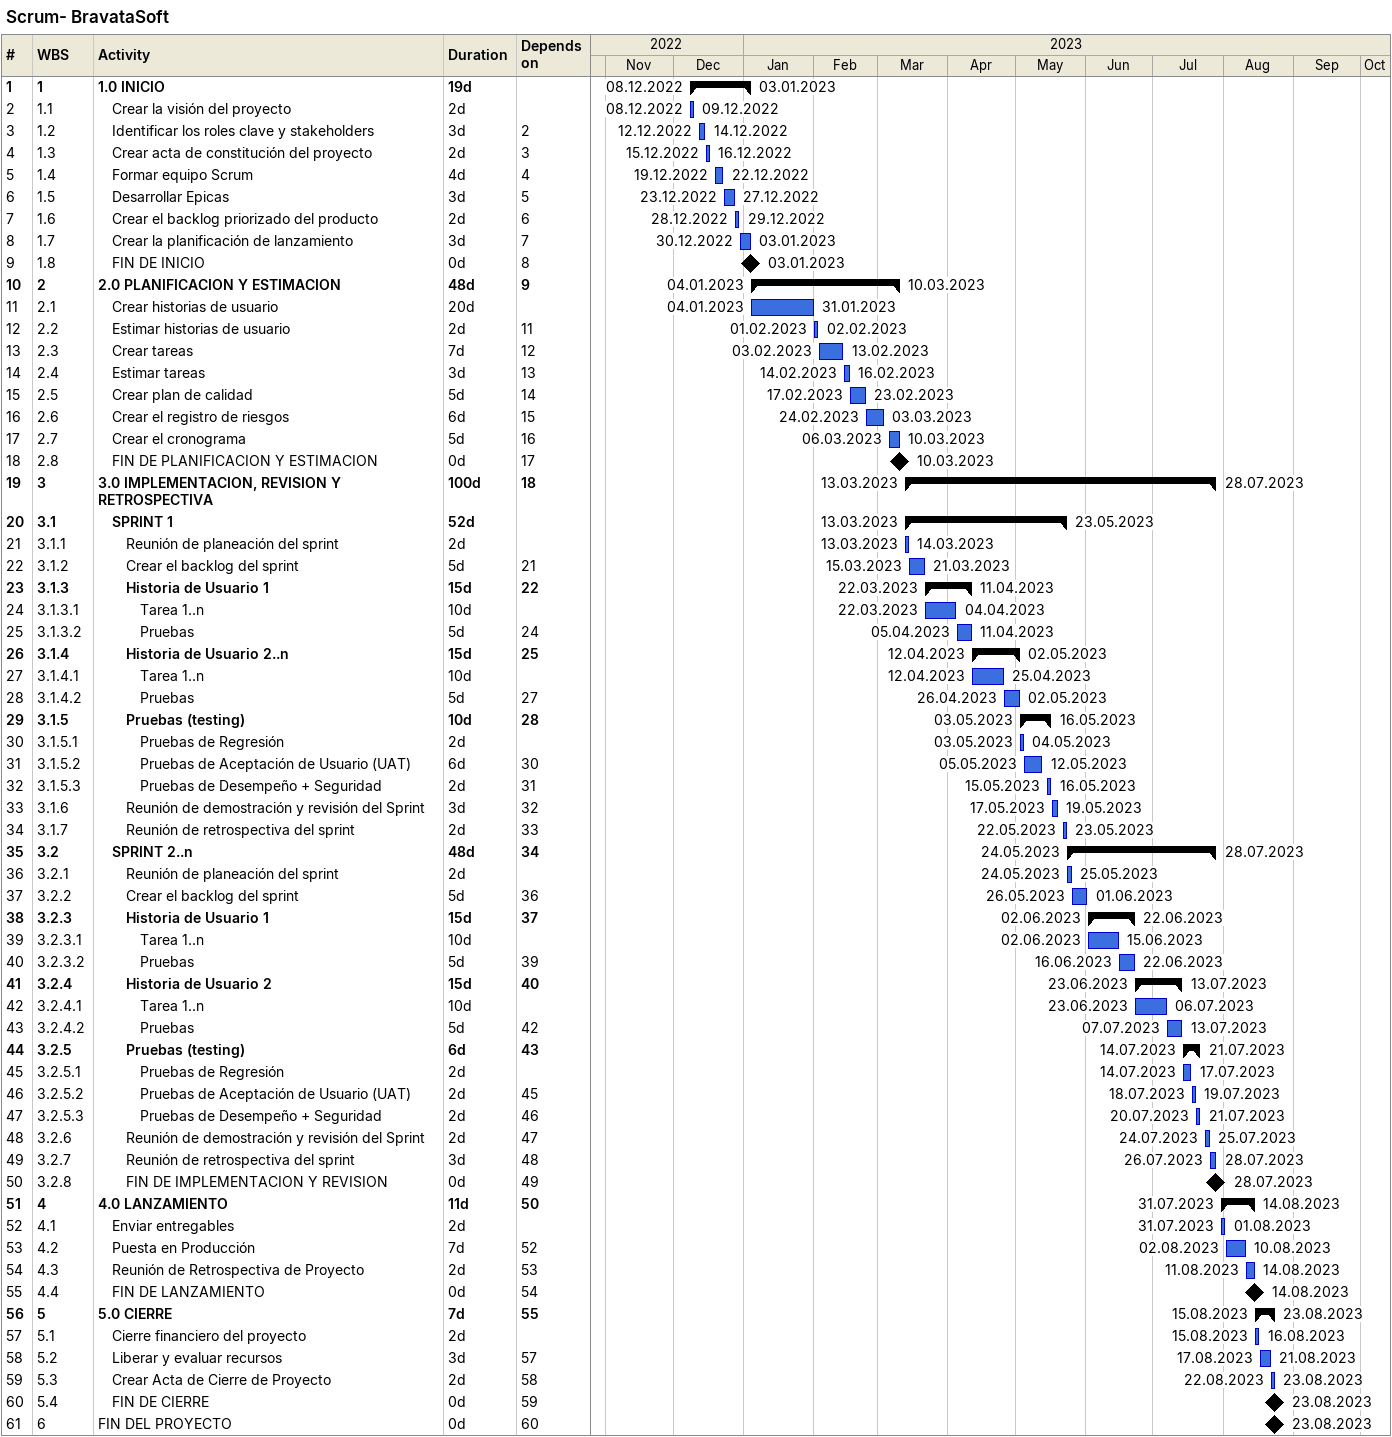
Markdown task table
Scrum- BravataSoft

| ID | WBS | Task | Duration | Start | Finish | Predecessors |
|---|---|---|---|---|---|---|
| 1 | 1 | **1.0 INICIO** | 19d | 2022-12-08 | 2023-01-03 |  |
| 2 | 1.1 | Crear la visión del proyecto | 2d | 2022-12-08 | 2022-12-09 |  |
| 3 | 1.2 | Identificar los roles clave y stakeholders | 3d | 2022-12-12 | 2022-12-14 | 2 |
| 4 | 1.3 | Crear acta de constitución del proyecto | 2d | 2022-12-15 | 2022-12-16 | 3 |
| 5 | 1.4 | Formar equipo Scrum | 4d | 2022-12-19 | 2022-12-22 | 4 |
| 6 | 1.5 | Desarrollar Epicas | 3d | 2022-12-23 | 2022-12-27 | 5 |
| 7 | 1.6 | Crear el backlog priorizado del producto | 2d | 2022-12-28 | 2022-12-29 | 6 |
| 8 | 1.7 | Crear la planificación de lanzamiento | 3d | 2022-12-30 | 2023-01-03 | 7 |
| 9 | 1.8 | FIN DE INICIO | 0d | 2023-01-03 | 2023-01-03 | 8 |
| 10 | 2 | **2.0 PLANIFICACION Y ESTIMACION** | 48d | 2023-01-04 | 2023-03-10 | 9 |
| 11 | 2.1 | Crear historias de usuario | 20d | 2023-01-04 | 2023-01-31 |  |
| 12 | 2.2 | Estimar historias de usuario | 2d | 2023-02-01 | 2023-02-02 | 11 |
| 13 | 2.3 | Crear tareas | 7d | 2023-02-03 | 2023-02-13 | 12 |
| 14 | 2.4 | Estimar tareas | 3d | 2023-02-14 | 2023-02-16 | 13 |
| 15 | 2.5 | Crear plan de calidad | 5d | 2023-02-17 | 2023-02-23 | 14 |
| 16 | 2.6 | Crear el registro de riesgos | 6d | 2023-02-24 | 2023-03-03 | 15 |
| 17 | 2.7 | Crear el cronograma | 5d | 2023-03-06 | 2023-03-10 | 16 |
| 18 | 2.8 | FIN DE PLANIFICACION Y ESTIMACION | 0d | 2023-03-10 | 2023-03-10 | 17 |
| 19 | 3 | **3.0 IMPLEMENTACION, REVISION Y RETROSPECTIVA** | 100d | 2023-03-13 | 2023-07-28 | 18 |
| 20 | 3.1 | **SPRINT 1** | 52d | 2023-03-13 | 2023-05-23 |  |
| 21 | 3.1.1 | Reunión de planeación del sprint | 2d | 2023-03-13 | 2023-03-14 |  |
| 22 | 3.1.2 | Crear el backlog del sprint | 5d | 2023-03-15 | 2023-03-21 | 21 |
| 23 | 3.1.3 | **Historia de Usuario 1** | 15d | 2023-03-22 | 2023-04-11 | 22 |
| 24 | 3.1.3.1 | Tarea 1..n | 10d | 2023-03-22 | 2023-04-04 |  |
| 25 | 3.1.3.2 | Pruebas | 5d | 2023-04-05 | 2023-04-11 | 24 |
| 26 | 3.1.4 | **Historia de Usuario 2..n** | 15d | 2023-04-12 | 2023-05-02 | 25 |
| 27 | 3.1.4.1 | Tarea 1..n | 10d | 2023-04-12 | 2023-04-25 |  |
| 28 | 3.1.4.2 | Pruebas | 5d | 2023-04-26 | 2023-05-02 | 27 |
| 29 | 3.1.5 | **Pruebas (testing)** | 10d | 2023-05-03 | 2023-05-16 | 28 |
| 30 | 3.1.5.1 | Pruebas de Regresión | 2d | 2023-05-03 | 2023-05-04 |  |
| 31 | 3.1.5.2 | Pruebas de Aceptación de Usuario (UAT) | 6d | 2023-05-05 | 2023-05-12 | 30 |
| 32 | 3.1.5.3 | Pruebas de Desempeño + Seguridad | 2d | 2023-05-15 | 2023-05-16 | 31 |
| 33 | 3.1.6 | Reunión de demostración y revisión del Sprint | 3d | 2023-05-17 | 2023-05-19 | 32 |
| 34 | 3.1.7 | Reunión de retrospectiva del sprint | 2d | 2023-05-22 | 2023-05-23 | 33 |
| 35 | 3.2 | **SPRINT 2..n** | 48d | 2023-05-24 | 2023-07-28 | 34 |
| 36 | 3.2.1 | Reunión de planeación del sprint | 2d | 2023-05-24 | 2023-05-25 |  |
| 37 | 3.2.2 | Crear el backlog del sprint | 5d | 2023-05-26 | 2023-06-01 | 36 |
| 38 | 3.2.3 | **Historia de Usuario 1** | 15d | 2023-06-02 | 2023-06-22 | 37 |
| 39 | 3.2.3.1 | Tarea 1..n | 10d | 2023-06-02 | 2023-06-15 |  |
| 40 | 3.2.3.2 | Pruebas | 5d | 2023-06-16 | 2023-06-22 | 39 |
| 41 | 3.2.4 | **Historia de Usuario 2** | 15d | 2023-06-23 | 2023-07-13 | 40 |
| 42 | 3.2.4.1 | Tarea 1..n | 10d | 2023-06-23 | 2023-07-06 |  |
| 43 | 3.2.4.2 | Pruebas | 5d | 2023-07-07 | 2023-07-13 | 42 |
| 44 | 3.2.5 | **Pruebas (testing)** | 6d | 2023-07-14 | 2023-07-21 | 43 |
| 45 | 3.2.5.1 | Pruebas de Regresión | 2d | 2023-07-14 | 2023-07-17 |  |
| 46 | 3.2.5.2 | Pruebas de Aceptación de Usuario (UAT) | 2d | 2023-07-18 | 2023-07-19 | 45 |
| 47 | 3.2.5.3 | Pruebas de Desempeño + Seguridad | 2d | 2023-07-20 | 2023-07-21 | 46 |
| 48 | 3.2.6 | Reunión de demostración y revisión del Sprint | 2d | 2023-07-24 | 2023-07-25 | 47 |
| 49 | 3.2.7 | Reunión de retrospectiva del sprint | 3d | 2023-07-26 | 2023-07-28 | 48 |
| 50 | 3.2.8 | FIN DE IMPLEMENTACION Y REVISION | 0d | 2023-07-28 | 2023-07-28 | 49 |
| 51 | 4 | **4.0 LANZAMIENTO** | 11d | 2023-07-31 | 2023-08-14 | 50 |
| 52 | 4.1 | Enviar entregables | 2d | 2023-07-31 | 2023-08-01 |  |
| 53 | 4.2 | Puesta en Producción | 7d | 2023-08-02 | 2023-08-10 | 52 |
| 54 | 4.3 | Reunión de Retrospectiva de Proyecto | 2d | 2023-08-11 | 2023-08-14 | 53 |
| 55 | 4.4 | FIN DE LANZAMIENTO | 0d | 2023-08-14 | 2023-08-14 | 54 |
| 56 | 5 | **5.0 CIERRE** | 7d | 2023-08-15 | 2023-08-23 | 55 |
| 57 | 5.1 | Cierre financiero del proyecto | 2d | 2023-08-15 | 2023-08-16 |  |
| 58 | 5.2 | Liberar y evaluar recursos | 3d | 2023-08-17 | 2023-08-21 | 57 |
| 59 | 5.3 | Crear Acta de Cierre de Proyecto | 2d | 2023-08-22 | 2023-08-23 | 58 |
| 60 | 5.4 | FIN DE CIERRE | 0d | 2023-08-23 | 2023-08-23 | 59 |
| 61 | 6 | FIN DEL PROYECTO | 0d | 2023-08-23 | 2023-08-23 | 60 |
